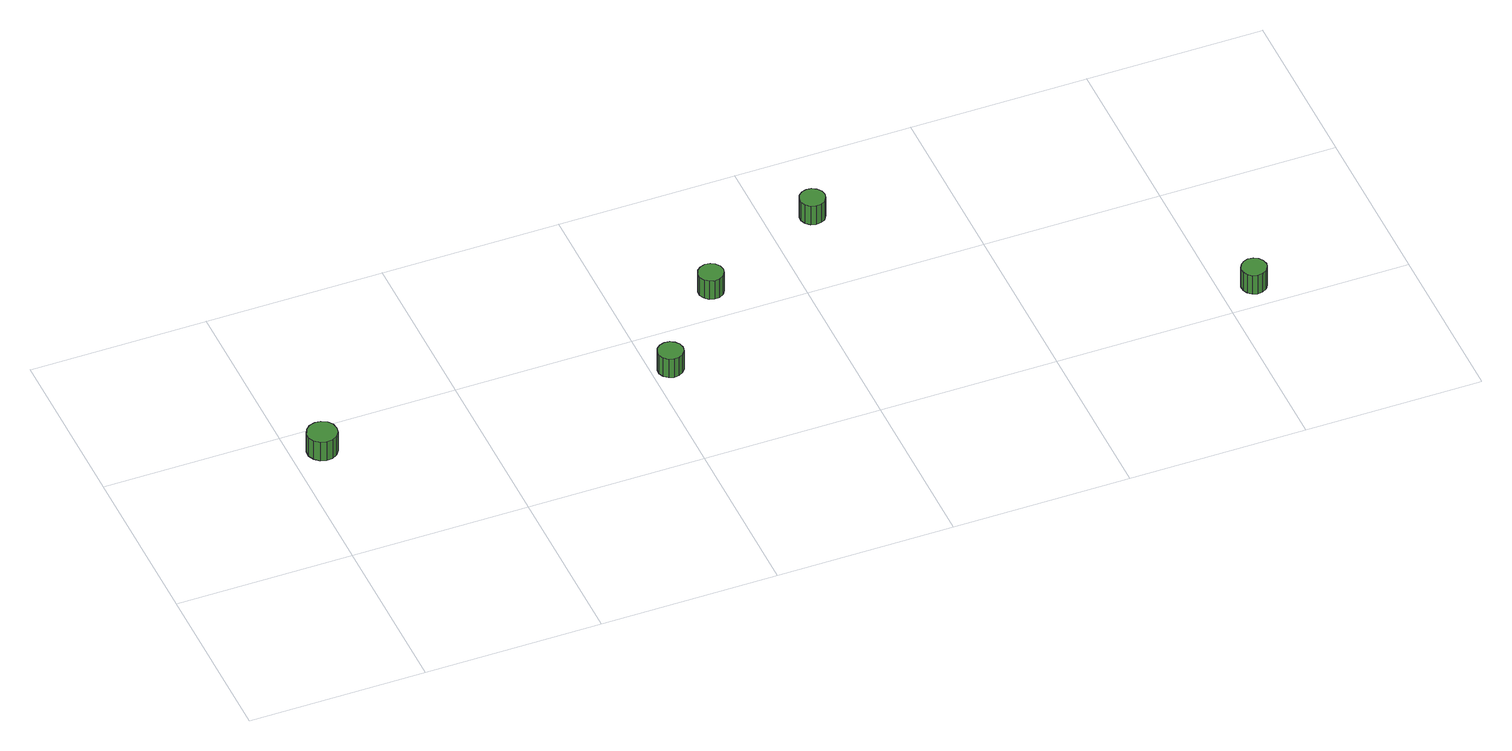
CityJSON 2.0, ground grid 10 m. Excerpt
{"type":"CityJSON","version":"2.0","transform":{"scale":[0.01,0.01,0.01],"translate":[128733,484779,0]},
"CityObjects":{
"tree1":{"type":"SolitaryVegetationObject","attributes":{"function":"something"},"geometry":[{"type":"MultiSurface","lod":"1","boundaries":[[[0,1,2,3,4,5,6,7,8,9,10,11,12,13,14]],[[15,16,17,18,19,20,21,22,23,24,25,26,27,28,29]],[[0,29,28,1]],[[1,28,27,2]],[[2,27,26,3]],[[3,26,25,4]],[[4,25,24,5]],[[5,24,23,6]],[[6,23,22,7]],[[7,22,21,8]],[[8,21,20,9]],[[9,20,19,10]],[[10,19,18,11]],[[11,18,17,12]],[[12,17,16,13]],[[13,16,15,14]],[[14,15,29,0]]]}]},
"tree2":{"type":"SolitaryVegetationObject","attributes":{"function":"something"},"geometry":[{"type":"MultiSurface","lod":"1","boundaries":[[[30,31,32,33,34,35,36,37,38,39,40,41,42,43,44]],[[45,46,47,48,49,50,51,52,53,54,55,56,57,58,59]],[[30,59,58,31]],[[31,58,57,32]],[[32,57,56,33]],[[33,56,55,34]],[[34,55,54,35]],[[35,54,53,36]],[[36,53,52,37]],[[37,52,51,38]],[[38,51,50,39]],[[39,50,49,40]],[[40,49,48,41]],[[41,48,47,42]],[[42,47,46,43]],[[43,46,45,44]],[[44,45,59,30]]]}]},
"tree3":{"type":"SolitaryVegetationObject","attributes":{"function":"something"},"geometry":[{"type":"MultiSurface","lod":"1","boundaries":[[[60,61,62,63,64,65,66,67,68,69,70,71,72,73,74]],[[75,76,77,78,79,80,81,82,83,84,85,86,87,88,89]],[[60,89,88,61]],[[61,88,87,62]],[[62,87,86,63]],[[63,86,85,64]],[[64,85,84,65]],[[65,84,83,66]],[[66,83,82,67]],[[67,82,81,68]],[[68,81,80,69]],[[69,80,79,70]],[[70,79,78,71]],[[71,78,77,72]],[[72,77,76,73]],[[73,76,75,74]],[[74,75,89,60]]]}]},
"tree4":{"type":"SolitaryVegetationObject","attributes":{"function":"something"},"geometry":[{"type":"MultiSurface","lod":"1","boundaries":[[[90,91,92,93,94,95,96,97,98,99,100,101,102,103,104]],[[105,106,107,108,109,110,111,112,113,114,115,116,117,118,119]],[[90,119,118,91]],[[91,118,117,92]],[[92,117,116,93]],[[93,116,115,94]],[[94,115,114,95]],[[95,114,113,96]],[[96,113,112,97]],[[97,112,111,98]],[[98,111,110,99]],[[99,110,109,100]],[[100,109,108,101]],[[101,108,107,102]],[[102,107,106,103]],[[103,106,105,104]],[[104,105,119,90]]]}]},
"tree5":{"type":"SolitaryVegetationObject","attributes":{"function":"something"},"geometry":[{"type":"MultiSurface","lod":"1","boundaries":[[[120,121,122,123,124,125,126,127,128,129,130,131,132,133,134]],[[135,136,137,138,139,140,141,142,143,144,145,146,147,148,149]],[[120,149,148,121]],[[121,148,147,122]],[[122,147,146,123]],[[123,146,145,124]],[[124,145,144,125]],[[125,144,143,126]],[[126,143,142,127]],[[127,142,141,128]],[[128,141,140,129]],[[129,140,139,130]],[[130,139,138,131]],[[131,138,137,132]],[[132,137,136,133]],[[133,136,135,134]],[[134,135,149,120]]]}]}
},
"vertices":[
[256,828,168],[249,862,168],[229,890,168],[198,907,168],[164,911,168],[130,900,168],[105,877,168],[90,845,168],[90,810,168],[105,778,168],[130,755,168],[164,744,168],[198,748,168],[229,765,168],[249,793,168],[249,793,39],[229,765,39],[198,748,39],[164,744,39],[130,755,39],[105,778,39],[90,810,39],[90,845,39],[105,877,39],[130,900,39],[164,911,39],[198,907,39],[229,890,39],[249,862,39],[256,828,39],
[2171,706,183],[2165,735,183],[2147,758,183],[2122,773,183],[2093,776,183],[2065,767,183],[2043,748,183],[2031,721,183],[2031,691,183],[2043,665,183],[2065,645,183],[2093,636,183],[2122,639,183],[2147,654,183],[2165,677,183],[2165,677,54],[2147,654,54],[2122,639,54],[2093,636,54],[2065,645,54],[2043,665,54],[2031,691,54],[2031,721,54],[2043,748,54],[2065,767,54],[2093,776,54],[2122,773,54],[2147,758,54],[2165,735,54],[2171,706,54],
[2602,1193,185],[2596,1222,185],[2579,1246,185],[2554,1260,185],[2525,1263,185],[2497,1254,185],[2475,1235,185],[2463,1208,185],[2463,1179,185],[2475,1152,185],[2497,1132,185],[2525,1123,185],[2554,1126,185],[2579,1141,185],[2596,1165,185],[2596,1165,56],[2579,1141,56],[2554,1126,56],[2525,1123,56],[2497,1132,56],[2475,1152,56],[2463,1179,56],[2463,1208,56],[2475,1235,56],[2497,1254,56],[2525,1263,56],[2554,1260,56],[2579,1246,56],[2596,1222,56],[2602,1193,56],
[3320,1534,185],[3314,1563,185],[3296,1587,185],[3271,1602,185],[3242,1605,185],[3214,1596,185],[3192,1576,185],[3180,1549,185],[3180,1520,185],[3192,1493,185],[3214,1473,185],[3242,1464,185],[3271,1467,185],[3296,1482,185],[3314,1506,185],[3314,1506,56],[3296,1482,56],[3271,1467,56],[3242,1464,56],[3214,1473,56],[3192,1493,56],[3180,1520,56],[3180,1549,56],[3192,1576,56],[3214,1596,56],[3242,1605,56],[3271,1602,56],[3296,1587,56],[3314,1563,56],[3320,1534,56],
[5247,133,193],[5241,162,193],[5224,186,193],[5199,200,193],[5169,204,193],[5142,194,193],[5120,175,193],[5108,148,193],[5108,119,193],[5120,92,193],[5142,72,193],[5169,63,193],[5199,66,193],[5224,81,193],[5241,105,193],[5241,105,64],[5224,81,64],[5199,66,64],[5169,63,64],[5142,72,64],[5120,92,64],[5108,119,64],[5108,148,64],[5120,175,64],[5142,194,64],[5169,204,64],[5199,200,64],[5224,186,64],[5241,162,64],[5247,133,64]
]}
